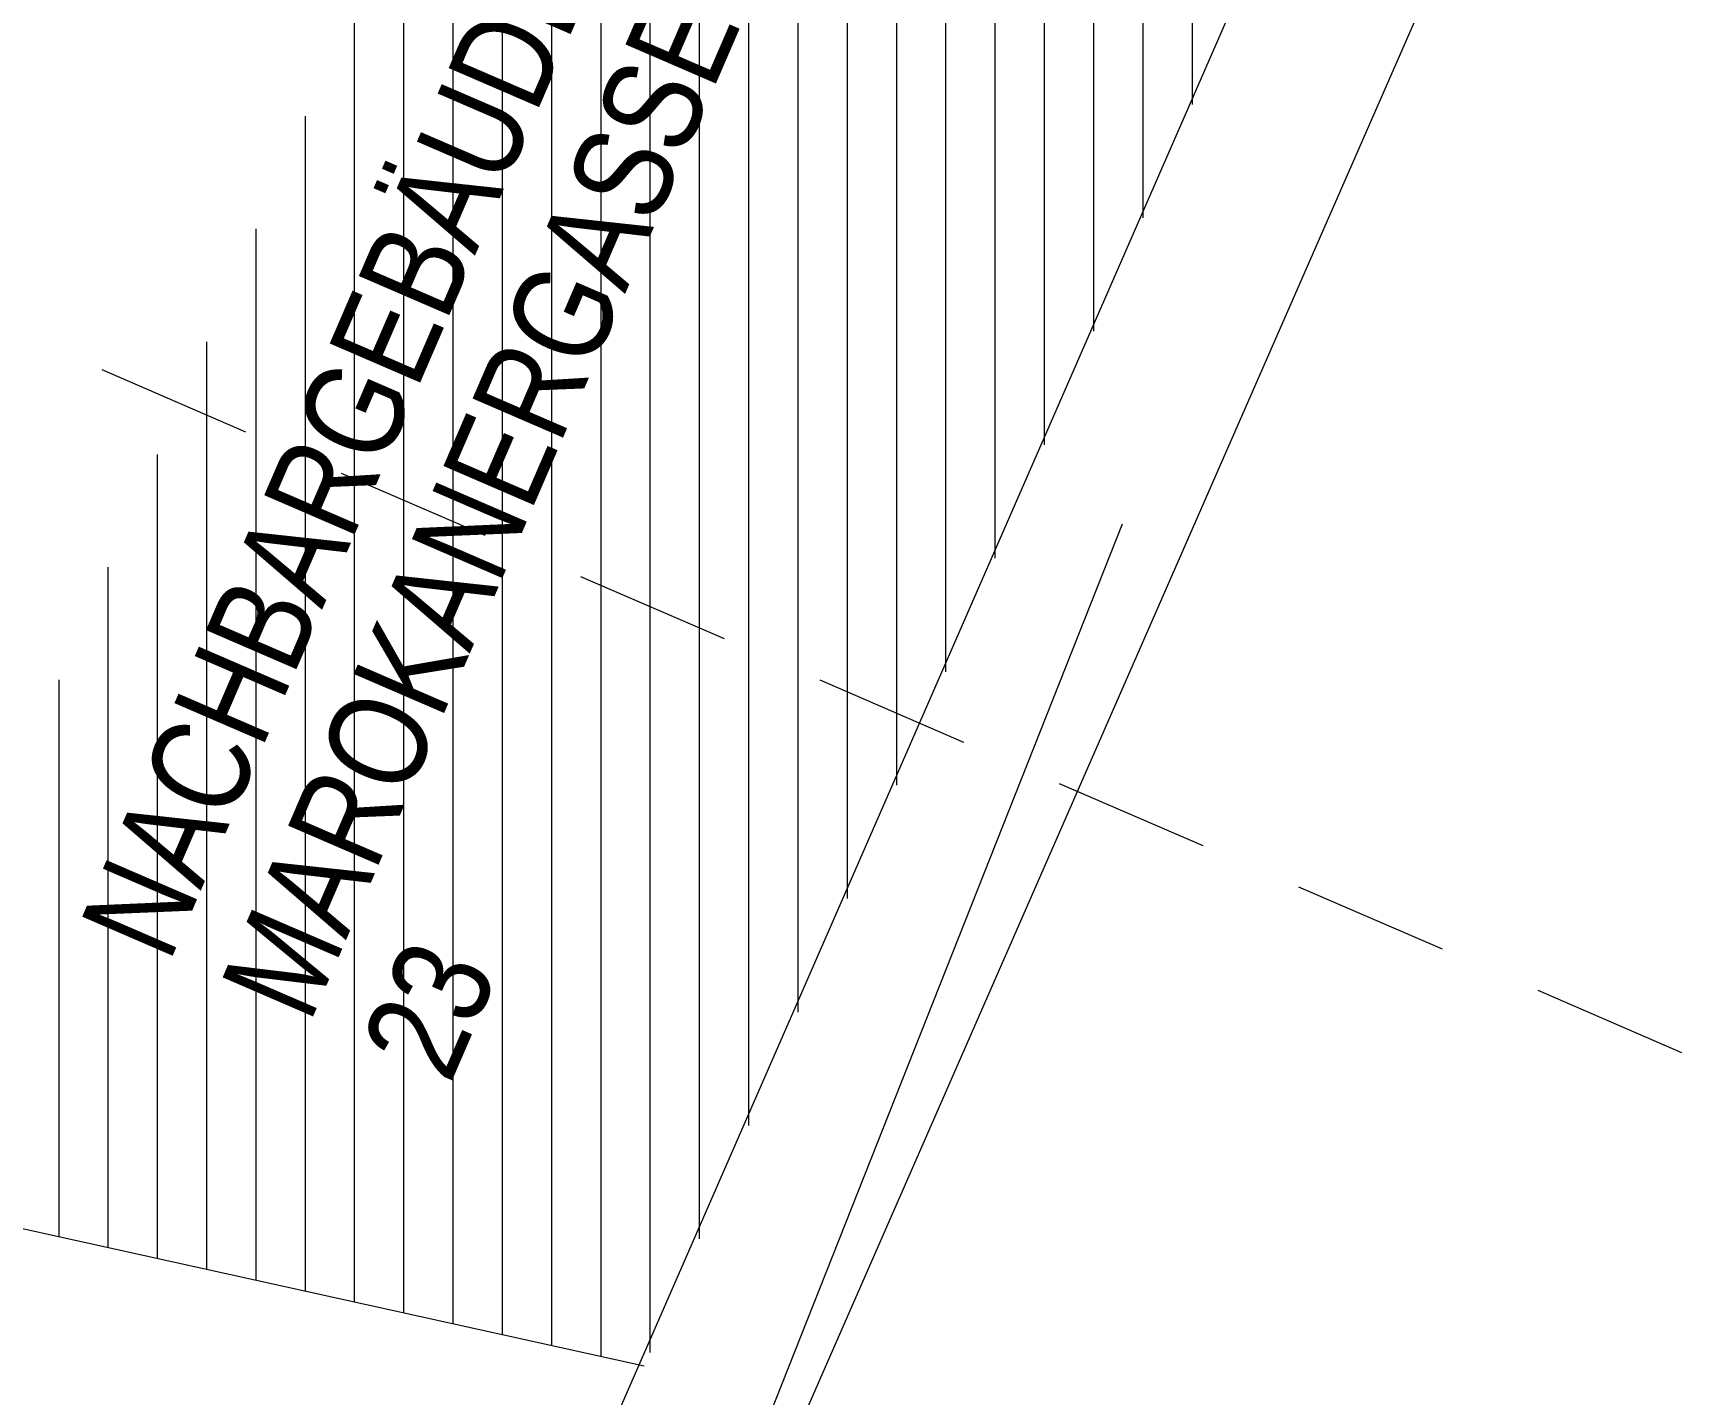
# Model space of a CAD drawing. Header units: millimetres. Extents: x 12535370 to 12575737, y 356204400 to 356234587.
# Drawn here: x 12543628 to 12546992, y 356228410 to 356231172 of the extents above; entities that cross this region are included whole.
import ezdxf
from ezdxf.enums import TextEntityAlignment as Align

# ---------------------------------------------------------------- set-up
doc = ezdxf.new("R2010")
doc.units = ezdxf.units.MM
doc.header["$MEASUREMENT"] = 0
doc.linetypes.add('Dashed Long', pattern=[529.166651, 317.499995, -211.666656])
doc.linetypes.add('Dot & Dashed', pattern=[6702.78, 3527.78, -1763.89, 0, -1411.11])
for name, color, linetype, lineweight in [('New_255 Plangrafiken_Pen_No__1', 7, 'Continuous', 13), ('New_255 Plangrafiken_Pen_No__39', 8, 'Continuous', 13), ('New_290 Raster _ Achsen_Pen_No__108', 7, 'Continuous', 13), ('New_Baulinie_Pen_No__21', 1, 'Continuous', 13)]:
    doc.layers.add(name, color=color, linetype=linetype, lineweight=lineweight)
doc.layers.add('New_290 Raster _ Achsen', color=7, linetype='Continuous')
doc.styles.add('GENERATED_STYLE_1', font='arial.ttf')
doc.styles.add('GENERATED_STYLE_2', font='arial.ttf', dxfattribs={"width": 0.8})

# ---------------------------------------------------------------- blocks, each defined once
blk = doc.blocks.new('*X14', base_point=(12240439.2, 356160438.4))
at = {"layer": 'New_255 Plangrafiken_Pen_No__39', "color": 8, "linetype": 'Continuous', "lineweight": 13}
for p, q in [((12544379.9, 356231291), (12544379.9, 356231041)), ((12544379.9, 356231291), (12544379.9, 356231041)), ((12544479.9, 356231291), (12544479.9, 356231041)), ((12544479.9, 356231291), (12544479.9, 356231041)), ((12544579.9, 356231291), (12544579.9, 356231041)), ((12544579.9, 356231291), (12544579.9, 356231041)), ((12544679.9, 356231291), (12544679.9, 356231041)), ((12544679.9, 356231291), (12544679.9, 356231041)), ((12544779.9, 356231291), (12544779.9, 356231041)), ((12544779.9, 356231291), (12544779.9, 356231041)), ((12544879.9, 356231291), (12544879.9, 356231041)), ((12544879.9, 356231291), (12544879.9, 356231041)), ((12544979.9, 356231291), (12544979.9, 356231041)), ((12544979.9, 356231291), (12544979.9, 356231041)), ((12545079.9, 356231291), (12545079.9, 356231041)), ((12545079.9, 356231291), (12545079.9, 356231041)), ((12545179.9, 356231291), (12545179.9, 356231041)), ((12545179.9, 356231291), (12545179.9, 356231041)), ((12545279.9, 356231291), (12545279.9, 356231041)), ((12545279.9, 356231291), (12545279.9, 356231041)), ((12545379.9, 356231291), (12545379.9, 356231041)), ((12545379.9, 356231291), (12545379.9, 356231041)), ((12545479.9, 356231291), (12545479.9, 356231041)), ((12545479.9, 356231291), (12545479.9, 356231041)), ((12545579.9, 356231291), (12545579.9, 356231041)), ((12545579.9, 356231291), (12545579.9, 356231041)), ((12545679.9, 356231291), (12545679.9, 356231041)), ((12545679.9, 356231291), (12545679.9, 356231041)), ((12545779.9, 356231291), (12545779.9, 356231041)), ((12545779.9, 356231291), (12545779.9, 356231041)), ((12545879.9, 356231291), (12545879.9, 356231041)), ((12545879.9, 356231291), (12545879.9, 356231041)), ((12545979.9, 356231291), (12545979.9, 356231041)), ((12545979.9, 356231291), (12545979.9, 356231041)), ((12544279.9, 356231231.9), (12544279.9, 356231041)), ((12544279.9, 356231231.9), (12544279.9, 356231041)), ((12544279.9, 356231041), (12544279.9, 356230791)), ((12544279.9, 356231041), (12544279.9, 356230791)), ((12544379.9, 356231041), (12544379.9, 356230791)), ((12544379.9, 356231041), (12544379.9, 356230791)), ((12544479.9, 356231041), (12544479.9, 356230791)), ((12544479.9, 356231041), (12544479.9, 356230791)), ((12544579.9, 356231041), (12544579.9, 356230791)), ((12544579.9, 356231041), (12544579.9, 356230791)), ((12544679.9, 356231041), (12544679.9, 356230791)), ((12544679.9, 356231041), (12544679.9, 356230791)), ((12544779.9, 356231041), (12544779.9, 356230791)), ((12544779.9, 356231041), (12544779.9, 356230791)), ((12544879.9, 356231041), (12544879.9, 356230791)), ((12544879.9, 356231041), (12544879.9, 356230791)), ((12544979.9, 356231041), (12544979.9, 356230791)), ((12544979.9, 356231041), (12544979.9, 356230791)), ((12545079.9, 356231041), (12545079.9, 356230791)), ((12545079.9, 356231041), (12545079.9, 356230791)), ((12545179.9, 356231041), (12545179.9, 356230791)), ((12545179.9, 356231041), (12545179.9, 356230791)), ((12545279.9, 356231041), (12545279.9, 356230791)), ((12545279.9, 356231041), (12545279.9, 356230791)), ((12545379.9, 356231041), (12545379.9, 356230791)), ((12545379.9, 356231041), (12545379.9, 356230791)), ((12545479.9, 356231041), (12545479.9, 356230791)), ((12545479.9, 356231041), (12545479.9, 356230791)), ((12545579.9, 356231041), (12545579.9, 356230791)), ((12545579.9, 356231041), (12545579.9, 356230791)), ((12545679.9, 356231041), (12545679.9, 356230791)), ((12545679.9, 356231041), (12545679.9, 356230791)), ((12545779.9, 356231041), (12545779.9, 356230791)), ((12545779.9, 356231041), (12545779.9, 356230791)), ((12545879.9, 356231041), (12545879.9, 356230797.1)), ((12545879.9, 356231041), (12545879.9, 356230797.1)), ((12545979.9, 356231041), (12545979.9, 356231027.3)), ((12545979.9, 356231041), (12545979.9, 356231027.3)), ((12544179.9, 356231003.3), (12544179.9, 356230791)), ((12544179.9, 356231003.3), (12544179.9, 356230791)), ((12544079.9, 356230774.6), (12544079.9, 356230541)), ((12544079.9, 356230774.6), (12544079.9, 356230541)), ((12544179.9, 356230791), (12544179.9, 356230541)), ((12544179.9, 356230791), (12544179.9, 356230541)), ((12544279.9, 356230791), (12544279.9, 356230541)), ((12544279.9, 356230791), (12544279.9, 356230541)), ((12544379.9, 356230791), (12544379.9, 356230541)), ((12544379.9, 356230791), (12544379.9, 356230541)), ((12544479.9, 356230791), (12544479.9, 356230541)), ((12544479.9, 356230791), (12544479.9, 356230541)), ((12544579.9, 356230791), (12544579.9, 356230541)), ((12544579.9, 356230791), (12544579.9, 356230541)), ((12544679.9, 356230791), (12544679.9, 356230541)), ((12544679.9, 356230791), (12544679.9, 356230541)), ((12544779.9, 356230791), (12544779.9, 356230541)), ((12544779.9, 356230791), (12544779.9, 356230541)), ((12544879.9, 356230791), (12544879.9, 356230541)), ((12544879.9, 356230791), (12544879.9, 356230541)), ((12544979.9, 356230791), (12544979.9, 356230541)), ((12544979.9, 356230791), (12544979.9, 356230541)), ((12545079.9, 356230791), (12545079.9, 356230541)), ((12545079.9, 356230791), (12545079.9, 356230541)), ((12545179.9, 356230791), (12545179.9, 356230541)), ((12545179.9, 356230791), (12545179.9, 356230541)), ((12545279.9, 356230791), (12545279.9, 356230541)), ((12545279.9, 356230791), (12545279.9, 356230541)), ((12545379.9, 356230791), (12545379.9, 356230541)), ((12545379.9, 356230791), (12545379.9, 356230541)), ((12545479.9, 356230791), (12545479.9, 356230541)), ((12545479.9, 356230791), (12545479.9, 356230541)), ((12545579.9, 356230791), (12545579.9, 356230541)), ((12545579.9, 356230791), (12545579.9, 356230541)), ((12545679.9, 356230791), (12545679.9, 356230541)), ((12545679.9, 356230791), (12545679.9, 356230541)), ((12545779.9, 356230791), (12545779.9, 356230567)), ((12545779.9, 356230791), (12545779.9, 356230567)), ((12543979.9, 356230546), (12543979.9, 356230541)), ((12543979.9, 356230546), (12543979.9, 356230541)), ((12543979.9, 356230541), (12543979.9, 356230291)), ((12543979.9, 356230541), (12543979.9, 356230291)), ((12544079.9, 356230541), (12544079.9, 356230291)), ((12544079.9, 356230541), (12544079.9, 356230291)), ((12544179.9, 356230541), (12544179.9, 356230291)), ((12544179.9, 356230541), (12544179.9, 356230291)), ((12544279.9, 356230541), (12544279.9, 356230291)), ((12544279.9, 356230541), (12544279.9, 356230291)), ((12544379.9, 356230541), (12544379.9, 356230291)), ((12544379.9, 356230541), (12544379.9, 356230291)), ((12544479.9, 356230541), (12544479.9, 356230291)), ((12544479.9, 356230541), (12544479.9, 356230291)), ((12544579.9, 356230541), (12544579.9, 356230291)), ((12544579.9, 356230541), (12544579.9, 356230291)), ((12544679.9, 356230541), (12544679.9, 356230291)), ((12544679.9, 356230541), (12544679.9, 356230291)), ((12544779.9, 356230541), (12544779.9, 356230291)), ((12544779.9, 356230541), (12544779.9, 356230291)), ((12544879.9, 356230541), (12544879.9, 356230291)), ((12544879.9, 356230541), (12544879.9, 356230291)), ((12544979.9, 356230541), (12544979.9, 356230291)), ((12544979.9, 356230541), (12544979.9, 356230291)), ((12545079.9, 356230541), (12545079.9, 356230291)), ((12545079.9, 356230541), (12545079.9, 356230291)), ((12545179.9, 356230541), (12545179.9, 356230291)), ((12545179.9, 356230541), (12545179.9, 356230291)), ((12545279.9, 356230541), (12545279.9, 356230291)), ((12545279.9, 356230541), (12545279.9, 356230291)), ((12545379.9, 356230541), (12545379.9, 356230291)), ((12545379.9, 356230541), (12545379.9, 356230291)), ((12545479.9, 356230541), (12545479.9, 356230291)), ((12545479.9, 356230541), (12545479.9, 356230291)), ((12545579.9, 356230541), (12545579.9, 356230291)), ((12545579.9, 356230541), (12545579.9, 356230291)), ((12545679.9, 356230541), (12545679.9, 356230336.8)), ((12545679.9, 356230541), (12545679.9, 356230336.8)), ((12543879.9, 356230317.3), (12543879.9, 356230291)), ((12543879.9, 356230317.3), (12543879.9, 356230291)), ((12543879.9, 356230291), (12543879.9, 356230041)), ((12543879.9, 356230291), (12543879.9, 356230041)), ((12543979.9, 356230291), (12543979.9, 356230041)), ((12543979.9, 356230291), (12543979.9, 356230041)), ((12544079.9, 356230291), (12544079.9, 356230041)), ((12544079.9, 356230291), (12544079.9, 356230041)), ((12544179.9, 356230291), (12544179.9, 356230041)), ((12544179.9, 356230291), (12544179.9, 356230041)), ((12544279.9, 356230291), (12544279.9, 356230041)), ((12544279.9, 356230291), (12544279.9, 356230041)), ((12544379.9, 356230291), (12544379.9, 356230041)), ((12544379.9, 356230291), (12544379.9, 356230041)), ((12544479.9, 356230291), (12544479.9, 356230041)), ((12544479.9, 356230291), (12544479.9, 356230041)), ((12544579.9, 356230291), (12544579.9, 356230041)), ((12544579.9, 356230291), (12544579.9, 356230041)), ((12544679.9, 356230291), (12544679.9, 356230041)), ((12544679.9, 356230291), (12544679.9, 356230041)), ((12544779.9, 356230291), (12544779.9, 356230041)), ((12544779.9, 356230291), (12544779.9, 356230041)), ((12544879.9, 356230291), (12544879.9, 356230041)), ((12544879.9, 356230291), (12544879.9, 356230041)), ((12544979.9, 356230291), (12544979.9, 356230041)), ((12544979.9, 356230291), (12544979.9, 356230041)), ((12545079.9, 356230291), (12545079.9, 356230041)), ((12545079.9, 356230291), (12545079.9, 356230041)), ((12545179.9, 356230291), (12545179.9, 356230041)), ((12545179.9, 356230291), (12545179.9, 356230041)), ((12545279.9, 356230291), (12545279.9, 356230041)), ((12545279.9, 356230291), (12545279.9, 356230041)), ((12545379.9, 356230291), (12545379.9, 356230041)), ((12545379.9, 356230291), (12545379.9, 356230041)), ((12545479.9, 356230291), (12545479.9, 356230041)), ((12545479.9, 356230291), (12545479.9, 356230041)), ((12545579.9, 356230291), (12545579.9, 356230106.7)), ((12545579.9, 356230291), (12545579.9, 356230106.7)), ((12543779.9, 356230088.7), (12543779.9, 356230041)), ((12543779.9, 356230088.7), (12543779.9, 356230041)), ((12543779.9, 356230041), (12543779.9, 356229791)), ((12543779.9, 356230041), (12543779.9, 356229791)), ((12543879.9, 356230041), (12543879.9, 356229791)), ((12543879.9, 356230041), (12543879.9, 356229791)), ((12543979.9, 356230041), (12543979.9, 356229791)), ((12543979.9, 356230041), (12543979.9, 356229791)), ((12544079.9, 356230041), (12544079.9, 356229791)), ((12544079.9, 356230041), (12544079.9, 356229791)), ((12544179.9, 356230041), (12544179.9, 356229791)), ((12544179.9, 356230041), (12544179.9, 356229791)), ((12544279.9, 356230041), (12544279.9, 356229791)), ((12544279.9, 356230041), (12544279.9, 356229791)), ((12544379.9, 356230041), (12544379.9, 356229791)), ((12544379.9, 356230041), (12544379.9, 356229791)), ((12544479.9, 356230041), (12544479.9, 356229791)), ((12544479.9, 356230041), (12544479.9, 356229791)), ((12544579.9, 356230041), (12544579.9, 356229791)), ((12544579.9, 356230041), (12544579.9, 356229791)), ((12544679.9, 356230041), (12544679.9, 356229791)), ((12544679.9, 356230041), (12544679.9, 356229791)), ((12544779.9, 356230041), (12544779.9, 356229791)), ((12544779.9, 356230041), (12544779.9, 356229791)), ((12544879.9, 356230041), (12544879.9, 356229791)), ((12544879.9, 356230041), (12544879.9, 356229791)), ((12544979.9, 356230041), (12544979.9, 356229791)), ((12544979.9, 356230041), (12544979.9, 356229791)), ((12545079.9, 356230041), (12545079.9, 356229791)), ((12545079.9, 356230041), (12545079.9, 356229791)), ((12545179.9, 356230041), (12545179.9, 356229791)), ((12545179.9, 356230041), (12545179.9, 356229791)), ((12545279.9, 356230041), (12545279.9, 356229791)), ((12545279.9, 356230041), (12545279.9, 356229791)), ((12545379.9, 356230041), (12545379.9, 356229791)), ((12545379.9, 356230041), (12545379.9, 356229791)), ((12545479.9, 356230041), (12545479.9, 356229876.5)), ((12545479.9, 356230041), (12545479.9, 356229876.5)), ((12543679.9, 356229860), (12543679.9, 356229791)), ((12543679.9, 356229860), (12543679.9, 356229791)), ((12543679.9, 356229791), (12543679.9, 356229541)), ((12543679.9, 356229791), (12543679.9, 356229541)), ((12543779.9, 356229791), (12543779.9, 356229541)), ((12543779.9, 356229791), (12543779.9, 356229541)), ((12543879.9, 356229791), (12543879.9, 356229541)), ((12543879.9, 356229791), (12543879.9, 356229541)), ((12543979.9, 356229791), (12543979.9, 356229541)), ((12543979.9, 356229791), (12543979.9, 356229541)), ((12544079.9, 356229791), (12544079.9, 356229541)), ((12544079.9, 356229791), (12544079.9, 356229541)), ((12544179.9, 356229791), (12544179.9, 356229541)), ((12544179.9, 356229791), (12544179.9, 356229541)), ((12544279.9, 356229791), (12544279.9, 356229541)), ((12544279.9, 356229791), (12544279.9, 356229541)), ((12544379.9, 356229791), (12544379.9, 356229541)), ((12544379.9, 356229791), (12544379.9, 356229541)), ((12544479.9, 356229791), (12544479.9, 356229541)), ((12544479.9, 356229791), (12544479.9, 356229541)), ((12544579.9, 356229791), (12544579.9, 356229541)), ((12544579.9, 356229791), (12544579.9, 356229541)), ((12544679.9, 356229791), (12544679.9, 356229541)), ((12544679.9, 356229791), (12544679.9, 356229541)), ((12544779.9, 356229791), (12544779.9, 356229541)), ((12544779.9, 356229791), (12544779.9, 356229541)), ((12544879.9, 356229791), (12544879.9, 356229541)), ((12544879.9, 356229791), (12544879.9, 356229541)), ((12544979.9, 356229791), (12544979.9, 356229541)), ((12544979.9, 356229791), (12544979.9, 356229541)), ((12545079.9, 356229791), (12545079.9, 356229541)), ((12545079.9, 356229791), (12545079.9, 356229541)), ((12545179.9, 356229791), (12545179.9, 356229541)), ((12545179.9, 356229791), (12545179.9, 356229541)), ((12545279.9, 356229791), (12545279.9, 356229541)), ((12545279.9, 356229791), (12545279.9, 356229541)), ((12545379.9, 356229791), (12545379.9, 356229646.4)), ((12545379.9, 356229791), (12545379.9, 356229646.4)), ((12543679.9, 356229541), (12543679.9, 356229291)), ((12543679.9, 356229541), (12543679.9, 356229291)), ((12543779.9, 356229541), (12543779.9, 356229291)), ((12543779.9, 356229541), (12543779.9, 356229291)), ((12543879.9, 356229541), (12543879.9, 356229291)), ((12543879.9, 356229541), (12543879.9, 356229291)), ((12543979.9, 356229541), (12543979.9, 356229291)), ((12543979.9, 356229541), (12543979.9, 356229291)), ((12544079.9, 356229541), (12544079.9, 356229291)), ((12544079.9, 356229541), (12544079.9, 356229291)), ((12544179.9, 356229541), (12544179.9, 356229291)), ((12544179.9, 356229541), (12544179.9, 356229291)), ((12544279.9, 356229541), (12544279.9, 356229291)), ((12544279.9, 356229541), (12544279.9, 356229291)), ((12544379.9, 356229541), (12544379.9, 356229291)), ((12544379.9, 356229541), (12544379.9, 356229291)), ((12544479.9, 356229541), (12544479.9, 356229291)), ((12544479.9, 356229541), (12544479.9, 356229291)), ((12544579.9, 356229541), (12544579.9, 356229291)), ((12544579.9, 356229541), (12544579.9, 356229291)), ((12544679.9, 356229541), (12544679.9, 356229291)), ((12544679.9, 356229541), (12544679.9, 356229291)), ((12544779.9, 356229541), (12544779.9, 356229291)), ((12544779.9, 356229541), (12544779.9, 356229291)), ((12544879.9, 356229541), (12544879.9, 356229291)), ((12544879.9, 356229541), (12544879.9, 356229291)), ((12544979.9, 356229541), (12544979.9, 356229291)), ((12544979.9, 356229541), (12544979.9, 356229291)), ((12545079.9, 356229541), (12545079.9, 356229291)), ((12545079.9, 356229541), (12545079.9, 356229291)), ((12545179.9, 356229541), (12545179.9, 356229291)), ((12545179.9, 356229541), (12545179.9, 356229291)), ((12545279.9, 356229541), (12545279.9, 356229416.2)), ((12545279.9, 356229541), (12545279.9, 356229416.2)), ((12543679.9, 356229291), (12543679.9, 356229041)), ((12543679.9, 356229291), (12543679.9, 356229041)), ((12543779.9, 356229291), (12543779.9, 356229041)), ((12543779.9, 356229291), (12543779.9, 356229041)), ((12543879.9, 356229291), (12543879.9, 356229041)), ((12543879.9, 356229291), (12543879.9, 356229041)), ((12543979.9, 356229291), (12543979.9, 356229041)), ((12543979.9, 356229291), (12543979.9, 356229041)), ((12544079.9, 356229291), (12544079.9, 356229041)), ((12544079.9, 356229291), (12544079.9, 356229041)), ((12544179.9, 356229291), (12544179.9, 356229041)), ((12544179.9, 356229291), (12544179.9, 356229041)), ((12544279.9, 356229291), (12544279.9, 356229041)), ((12544279.9, 356229291), (12544279.9, 356229041)), ((12544379.9, 356229291), (12544379.9, 356229041)), ((12544379.9, 356229291), (12544379.9, 356229041)), ((12544479.9, 356229291), (12544479.9, 356229041)), ((12544479.9, 356229291), (12544479.9, 356229041)), ((12544579.9, 356229291), (12544579.9, 356229041)), ((12544579.9, 356229291), (12544579.9, 356229041)), ((12544679.9, 356229291), (12544679.9, 356229041)), ((12544679.9, 356229291), (12544679.9, 356229041)), ((12544779.9, 356229291), (12544779.9, 356229041)), ((12544779.9, 356229291), (12544779.9, 356229041)), ((12544879.9, 356229291), (12544879.9, 356229041)), ((12544879.9, 356229291), (12544879.9, 356229041)), ((12544979.9, 356229291), (12544979.9, 356229041)), ((12544979.9, 356229291), (12544979.9, 356229041)), ((12545079.9, 356229291), (12545079.9, 356229041)), ((12545079.9, 356229291), (12545079.9, 356229041)), ((12545179.9, 356229291), (12545179.9, 356229186.1)), ((12545179.9, 356229291), (12545179.9, 356229186.1)), ((12543679.9, 356229041), (12543679.9, 356228791)), ((12543679.9, 356229041), (12543679.9, 356228791)), ((12543779.9, 356229041), (12543779.9, 356228791)), ((12543779.9, 356229041), (12543779.9, 356228791)), ((12543879.9, 356229041), (12543879.9, 356228791)), ((12543879.9, 356229041), (12543879.9, 356228791)), ((12543979.9, 356229041), (12543979.9, 356228791)), ((12543979.9, 356229041), (12543979.9, 356228791)), ((12544079.9, 356229041), (12544079.9, 356228791)), ((12544079.9, 356229041), (12544079.9, 356228791)), ((12544179.9, 356229041), (12544179.9, 356228791)), ((12544179.9, 356229041), (12544179.9, 356228791)), ((12544279.9, 356229041), (12544279.9, 356228791)), ((12544279.9, 356229041), (12544279.9, 356228791)), ((12544379.9, 356229041), (12544379.9, 356228791)), ((12544379.9, 356229041), (12544379.9, 356228791)), ((12544479.9, 356229041), (12544479.9, 356228791)), ((12544479.9, 356229041), (12544479.9, 356228791)), ((12544579.9, 356229041), (12544579.9, 356228791)), ((12544579.9, 356229041), (12544579.9, 356228791)), ((12544679.9, 356229041), (12544679.9, 356228791)), ((12544679.9, 356229041), (12544679.9, 356228791)), ((12544779.9, 356229041), (12544779.9, 356228791)), ((12544779.9, 356229041), (12544779.9, 356228791)), ((12544879.9, 356229041), (12544879.9, 356228791)), ((12544879.9, 356229041), (12544879.9, 356228791)), ((12544979.9, 356229041), (12544979.9, 356228791)), ((12544979.9, 356229041), (12544979.9, 356228791)), ((12545079.9, 356229041), (12545079.9, 356228955.9)), ((12545079.9, 356229041), (12545079.9, 356228955.9)), ((12543679.9, 356228791), (12543679.9, 356228730)), ((12543679.9, 356228791), (12543679.9, 356228730)), ((12543779.9, 356228791), (12543779.9, 356228708)), ((12543779.9, 356228791), (12543779.9, 356228708)), ((12543879.9, 356228791), (12543879.9, 356228685.9)), ((12543879.9, 356228791), (12543879.9, 356228685.9)), ((12543979.9, 356228791), (12543979.9, 356228663.8)), ((12543979.9, 356228791), (12543979.9, 356228663.8)), ((12544079.9, 356228791), (12544079.9, 356228641.8)), ((12544079.9, 356228791), (12544079.9, 356228641.8)), ((12544179.9, 356228791), (12544179.9, 356228619.7)), ((12544179.9, 356228791), (12544179.9, 356228619.7)), ((12544279.9, 356228791), (12544279.9, 356228597.7)), ((12544279.9, 356228791), (12544279.9, 356228597.7)), ((12544379.9, 356228791), (12544379.9, 356228575.6)), ((12544379.9, 356228791), (12544379.9, 356228575.6)), ((12544479.9, 356228791), (12544479.9, 356228553.6)), ((12544479.9, 356228791), (12544479.9, 356228553.6)), ((12544579.9, 356228791), (12544579.9, 356228541)), ((12544579.9, 356228791), (12544579.9, 356228541)), ((12544679.9, 356228791), (12544679.9, 356228541)), ((12544679.9, 356228791), (12544679.9, 356228541)), ((12544779.9, 356228791), (12544779.9, 356228541)), ((12544779.9, 356228791), (12544779.9, 356228541)), ((12544879.9, 356228791), (12544879.9, 356228541)), ((12544879.9, 356228791), (12544879.9, 356228541)), ((12544979.9, 356228791), (12544979.9, 356228725.8)), ((12544979.9, 356228791), (12544979.9, 356228725.8)), ((12544579.9, 356228541), (12544579.9, 356228531.5)), ((12544579.9, 356228541), (12544579.9, 356228531.5)), ((12544679.9, 356228541), (12544679.9, 356228509.4)), ((12544679.9, 356228541), (12544679.9, 356228509.4)), ((12544779.9, 356228541), (12544779.9, 356228487.4)), ((12544779.9, 356228541), (12544779.9, 356228487.4)), ((12544879.9, 356228541), (12544879.9, 356228495.6)), ((12544879.9, 356228541), (12544879.9, 356228495.6))]:
    blk.add_line(p, q, dxfattribs=at)
blk = doc.blocks.new('Fill_2', base_point=(12240439.2, 356160438.4))
at = {"layer": 'New_255 Plangrafiken_Pen_No__39', "color": 8, "linetype": 'Continuous', "lineweight": 13}
blk.add_blockref('*X14', (12240439.2, 356160438.4), dxfattribs=at)
blk = doc.blocks.new('Standard grid marker[30]', base_point=(12539230.2, 356213489.9))
at = {"layer": 'New_290 Raster _ Achsen_Pen_No__108', "color": 7, "linetype": 'Dot & Dashed', "lineweight": 13}
blk.add_line((12539603.7, 356214432.9), (12547078.2, 356233305.9), dxfattribs=at)
at = {"layer": 'New_290 Raster _ Achsen_Pen_No__108', "color": 7, "lineweight": 13, "style": 'GENERATED_STYLE_1'}
for tag, p in [('AC_MarkerText_1_1', (12547559.5, 356234477.6)), ('AC_MarkerText_1_0', (12539209.1, 356213393.3))]:
    blk.add_attdef(tag, text='', height=150, rotation=336.6365, dxfattribs=at).set_placement(p, align=Align.TOP_CENTER)

msp = doc.modelspace()

# ---------------------------------------------------------------- linework, layer by layer
at = {"layer": 'New_255 Plangrafiken_Pen_No__1', "color": 7, "linetype": 'Continuous', "lineweight": 13}
for points in [[(12544625.911, 356227939.608), (12546730.633, 356232755.05)], [(12544867.913, 356228467.975), (12543229.2, 356228829.436)]]:
    msp.add_lwpolyline(points, dxfattribs=at)
at = {"layer": 'New_255 Plangrafiken_Pen_No__39', "color": 8, "linetype": 'Continuous', "lineweight": 13}
msp.add_lwpolyline([(12551401.067, 356227733.642), (12551299.726, 356228373.332), (12549656.972, 356229082.974), (12550780.789, 356231855.07), (12547079.863, 356232677.453), (12546609.719, 356231603.874), (12544944.739, 356227801.879)], dxfattribs=at)
at = {"layer": 'New_Baulinie_Pen_No__21', "color": 1, "linetype": 'Dashed Long', "lineweight": 13}
msp.add_lwpolyline([(12542309.86, 356231118.774), (12559650.986, 356223627.657), (12558704.946, 356230146.433)], dxfattribs=at)
msp.add_lwpolyline([(12542309.86, 356231118.774), (12559650.986, 356223627.657), (12558704.946, 356230146.433)], dxfattribs=at)

# ---------------------------------------------------------------- block references
at = {"layer": 'New_255 Plangrafiken_Pen_No__39', "color": 8, "linetype": 'Continuous', "lineweight": 13}
msp.add_blockref('Fill_2', (12240439.157, 356160438.356), dxfattribs=at)
at = {"layer": 'New_290 Raster _ Achsen', "color": 7, "linetype": 'Continuous', "lineweight": 13}
msp.add_blockref('Standard grid marker[30]', (12539230.19, 356213489.941), dxfattribs=at)

# ---------------------------------------------------------------- texts
at = {"layer": 'New_255 Plangrafiken_Pen_No__1', "color": 7, "linetype": 'Continuous', "lineweight": 13, "insert": (12544476.455, 356229036.084), "char_height": 200, "width": 2345.44462, "attachment_point": 7, "rotation": 66.636458, "line_spacing_factor": 0.931029, "style": 'GENERATED_STYLE_2'}
msp.add_mtext('\\A1;{\\pql;\\fArial|b0|i0|c0|p0;\\W0.800000;NACHBARGEBÄUDE\\P\\pql;\\fArial|b0|i0|c0|p0;\\W0.800000;MAROKANERGASSE 23}', dxfattribs=at)

doc.saveas('drawing.dxf')
